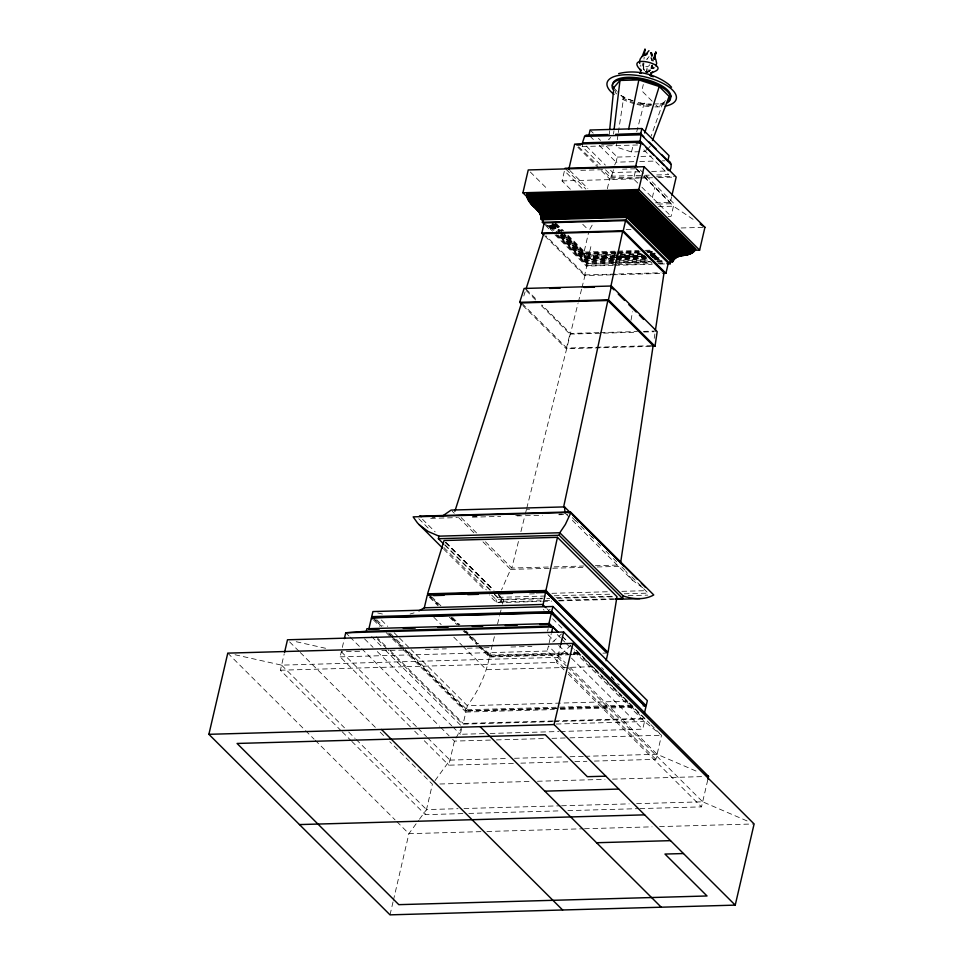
<?xml version="1.0" encoding="UTF-8"?>
<svg xmlns="http://www.w3.org/2000/svg" width="963" height="963" viewBox="0 0 963 963"><rect width="100%" height="100%" fill="white"/><g stroke="black" fill="none" stroke-linecap="round" stroke-linejoin="round"><path stroke-width="0.72" stroke-dasharray="4.82 3.61" d="M640.214 66.339L640.263 65.039M643.681 65.484L643.765 68.915L644.981 71.358M643.729 65.773C641.96 70.179 647.341 75.102 650.29 70.07M651.927 59.79L652.071 58.009M609.615 130.727L608.772 139.599L610.674 137.396M651.072 68.048L651.337 66.062M613.527 134.086L613.888 131.112M644.223 57.094L643.958 59.116M617.066 141.2L616.2 147.002L631.463 151.961L645.619 151.564L647.124 147.339M617.283 139.755L618.15 133.941M618.366 132.497L623.843 96.396M654.226 338.338L654.876 333.968M651.65 68.445L652.228 65.087L651.108 68.734M567.965 235.153L584.902 252.041C582.603 257.073 588.766 259.24 586.335 264.271L651.807 262.418M631.006 320.234L632.547 311.711M651.855 68.445L652.168 66.868M644.078 63.69C641.864 67.073 644.825 74.825 649.206 71.19M652.023 68.217L652.396 66.603M341.143 730.748L280.414 670.212L284.217 653.865M410.455 726.957L340.132 656.862L341.311 651.782L360.824 651.241M342.334 647.401L344.032 640.082M390.027 914.85L393.06 901.801M393.398 900.357L408.914 833.681L418.58 820.428M570.409 189.254L562.079 180.936L564.438 170.788L583.193 189.494M553.761 230.53L555.458 223.211M555.567 223.308L553.857 230.626L547.851 224.644M462.842 813.591L425.321 814.65L432.399 784.207L389.786 741.727M600.274 164.553L582.206 146.545L583.109 142.656M513.351 763.37L448.806 765.188L454.416 741.089L462.047 726.68M484.208 733.625L460.278 734.288L461.458 729.22M553.219 720.938L463.227 723.466L465.875 712.054L403.208 649.58M632.667 706.096L466.176 710.79L467.356 705.71C478.202 691.458 486.002 674.618 489.385 657.019L477.804 645.475M632.595 706.361L466.754 711.031L467.055 709.767L407.505 650.41M545.359 596.025L497.702 597.361L498.292 594.821L501.266 594.737M549.512 600.551L501.783 601.887L502.373 599.359L498.148 595.146M571.685 654.033L489.962 656.333L490.263 655.069L482.92 647.75M640.19 251.8L583.734 253.401L588.718 231.999M613.287 265.367L586.335 266.125L591.354 244.566M611.192 274.84L584.565 275.587L586.924 265.439L553.593 232.227M607.328 188.796L609.615 178.925L600.093 169.428M649.279 175.158L611.962 176.205L613.455 169.813M633.847 161.664L616.091 162.169L617.271 157.089L605.775 145.642M652.095 101.163L641.827 90.823L643.308 84.479M646.029 72.767L647.726 65.448M644.187 103.005L638.24 125.948M637.747 183.078L633.582 178.925L635.941 168.778L622.531 169.151M663.062 102.475L651.169 136.084M547.586 631.186L548.176 628.646M652.336 197.62L654.696 187.472M564.294 668.021L547.249 651.024L548.429 645.956L565.474 662.941M549.115 643.031L551.149 634.244M564.029 669.875L556.566 662.436L560.707 644.68M655.502 202.832L670.296 202.423L671.608 196.777M668.117 216.41L671.103 216.326L674.052 203.638L636.531 166.238M560.478 731.471L642.742 729.16L645.102 719.012L573.828 647.967M594.4 761.083L655.935 759.35L661.533 735.25L644.512 721.54L571.107 648.388M639.95 808.607L701.485 806.874L707.913 779.26M652.047 68.517L652.42 66.965M652.192 64.99L651.06 68.469M652.324 68.337L652.721 66.736M567.58 653.552L489.673 655.743L494.657 635.676M497.498 624.217L499.628 615.622M499.99 614.189L501.049 609.88M502.469 604.15L503.541 599.853L498.232 594.556M650.567 346.367L566.256 348.738L569.915 334.113L540.099 304.392M548.212 567.026L511.798 568.05L518.72 540.375M520.911 531.636L524.919 515.602M525.28 514.146L526.376 509.776M526.737 508.32L578.005 303.453M578.366 302.033L581.58 289.189M581.929 287.756L585.143 274.912L545.865 235.754M653.034 61.427L653.456 59.802M612.865 172.317L610.614 177.637L602.068 169.404M652.625 68.337L653.046 66.736M631.463 151.961L633.341 144.739M636.736 131.726L637.867 127.393M643.2 62.691L642.08 66.122M523.788 296.002L525.112 291.849M482.993 541.868L510.619 569.41L501.53 589.958M652.541 60.789L653.058 59.321M653.01 68.806L653.528 67.362M614.659 164.998L615.923 162.386M651.217 68.614L651.927 66.941M589.765 229.326L592.63 224.355M649.038 56.6L646.715 59.562M435.035 780.596L449.986 760.108L508.524 758.471M419.459 819.224L426.501 809.582L458.015 808.691M665.481 100.585L662.773 103.739L652.601 104.028M647.521 149.349L650.374 146.039M502.373 599.359C498.401 606.449 492.562 599.251 489.517 594.845M650.157 69.938L647.822 71.768M649.146 71.262L650.206 70.167L646.474 70.034L643.091 68.602M649.869 64.702C648.255 67.723 643.573 67.446 643.248 63.642M647.04 59.068L647.521 58.574M552.774 641.972L561.477 633.991M235.044 654.756L281.593 665.144L557.746 657.368L570.806 645.403M653.42 68.686L654.864 67.506M548.79 610.301L550.078 609.338M410.094 613.997L414.078 612.889M651.157 104.064L643.898 104.269L634.4 101.187M582.206 146.545L638.914 144.956M617.271 157.089L635.026 156.596M640.937 156.427L651.301 156.138M639.757 161.495L656.032 161.038M661.954 160.881L664.915 160.797M580.821 170.331L601.682 169.741M639.697 171.763L612.817 172.521L609.627 169.344M651.638 171.438L666.577 171.017M656.742 174.953L668.671 174.616L642.104 148.133M609.615 178.925L639.215 178.095M640.684 178.047L652.529 177.722M658.439 177.553L674.714 177.096M562.079 180.936L633.582 178.925M657.669 204.096L674.052 203.638M658.56 206.6L673.462 206.178L695.25 220.804M626.191 229.519L632.137 229.35M681.166 227.978L703.447 227.34M584.902 252.041L616.392 251.15M617.897 251.102L638.89 250.512M644.885 250.344L650.88 250.175M616.151 252.017L584.77 252.908L566.834 235.02M617.644 251.981L638.577 251.391M646.041 251.174L653.516 250.97M647.618 251.596L653.564 251.427M615.911 252.836L584.661 253.714L565.75 234.876M617.403 252.8L639.721 252.174M647.16 251.957L654.599 251.752M616.091 253.594L584.601 254.473L562.26 232.203M617.596 253.546L641.587 252.872M647.581 252.703L655.081 252.487M618.824 254.208L584.565 255.171L564.487 235.165M620.316 254.16L641.165 253.582M650.097 253.329L656.056 253.161M614.526 254.954L584.565 255.797L563.608 234.912M620.521 254.786L642.983 254.16M650.482 253.943L656.465 253.775M642.49 254.738L584.613 256.363L562.404 234.226M649.905 254.521L655.839 254.352M584.697 256.856L614.478 256.014M615.971 255.977L644.259 255.171M650.218 255.002L656.176 254.846M584.806 257.265L614.671 256.423M616.164 256.387L644.524 255.592M650.494 255.424L657.958 255.207M584.962 257.603L614.863 256.772M616.356 256.724L643.272 255.965M650.747 255.761L656.73 255.592M585.155 257.867L643.501 256.23M650.976 256.014L656.971 255.845M585.372 258.048L643.705 256.411M651.193 256.194L657.175 256.026M585.624 258.156L645.583 256.531M651.373 256.302L657.512 256.194M586.13 258.361L614.454 257.566M615.947 257.518L645.776 256.688M651.734 256.519L657.705 256.351M614.671 257.795L586.335 258.602L560.105 232.456M616.164 257.759L644.5 256.965M651.951 256.748L657.922 256.579M614.863 258.12L586.491 258.927L562.199 234.707M616.356 258.084L644.741 257.277M652.204 257.073L658.174 256.904M646.51 257.639L586.611 259.336L559.491 232.215M652.505 257.47L658.487 257.302M646.835 258.12L586.696 259.817L559.347 232.552M654.359 257.915L660.377 257.747M614.984 259.589L586.732 260.383L561.2 234.936M616.476 259.553L646.209 258.71M653.648 258.505L659.595 258.337M613.696 260.275L586.732 261.033L558.287 232.673M615.188 260.227L648.135 259.3M654.118 259.131L661.605 258.927M613.431 260.997L586.696 261.743L557.445 232.589M619.365 260.829L647.581 260.034M655.009 259.817L662.436 259.613M613.624 261.767L586.623 262.526L559.009 235.008M615.128 261.719L648.135 260.792M657.139 260.54L663.146 260.371M613.371 262.61L586.503 263.368L557.974 234.936M614.863 262.574L650.699 261.563M656.67 261.394L662.64 261.226M649.796 261.816L586.924 263.585L557.986 234.743M657.284 261.611L664.771 261.394M657.765 262.261L665.204 262.044M586.924 265.439L616.513 264.608M617.993 264.572L652.011 263.609M657.934 263.441L666.805 263.2M614.779 265.319L652.204 264.271M659.691 264.055L665.674 263.886M585.143 274.912L661.075 272.77M612.673 274.804L661.485 273.42M598.769 332.632L570.505 333.439L541.892 304.922M600.262 332.596L637.458 331.549M643.404 331.38L653.829 331.091M569.915 334.113L636.483 332.235M643.874 332.03L654.238 331.741M651.638 345.681L566.846 348.064L521.561 302.936M526.689 509.283L529.626 509.21M432.074 517.673L435.059 517.588M472.424 516.541L476.902 516.421M515.747 515.325L520.237 515.193M559.082 514.098L562.079 514.013M430.69 518.359L457.497 517.6M472.388 517.191L500.688 516.385M517.071 515.927L542.386 515.217M558.769 514.76L567.701 514.507M554.146 566.858L583.638 566.027M595.363 565.702L620.292 564.992M510.619 569.41L585.239 567.315M597.18 566.978L621.063 566.304M529.566 593.942L535.524 593.774M551.907 593.316L608.496 591.715M621.893 591.342L645.728 590.668M554.291 595.772L610.879 594.171M624.289 593.798L648.111 593.124L630.223 575.296M491.696 595.17L495.945 599.395L542.651 598.216M556.06 597.71L614.25 596.205M628.201 595.676L647.738 595.122M503.541 599.853L545.323 598.673M546.815 598.637L549.801 598.553M557.264 598.336L616.958 596.663M558.468 600.298L613.648 598.745M497.943 602.633L541.278 601.406M542.771 601.369L551.739 601.117M559.202 600.9L614.49 599.347M381.829 650.651L404.34 650.013M425.357 649.423L446.363 648.833M467.38 648.231L489.89 647.605M510.908 647.016L531.913 646.414M340.132 656.862L547.249 651.024M490.263 655.069L567.52 652.89M573.466 652.721L579.413 652.553M573.575 653.383L579.57 653.215M573.166 653.997L580.605 653.781M602.886 653.155L605.859 653.07M489.385 657.019L568.784 654.78M570.289 654.732L580.773 654.443M280.414 670.212L556.566 662.436M592.799 666.709L486.435 669.694L463.275 646.618M627.852 701.196L467.356 705.71L411.105 649.652M467.055 709.767L631.403 705.133M465.875 712.054L554.375 709.562M560.382 709.394L633.883 707.324M554.724 720.89L643.224 718.398L574.237 649.64M552.377 721.624L462.637 724.152L388.173 649.929M553.869 721.576L645.102 719.012M556.265 724.032L644.512 721.54M490.191 733.457L558.985 731.519M490.432 740.078L454.416 741.089L450.154 736.839M496.439 739.909L545.973 738.513M551.968 738.344L568.483 737.875M569.988 737.839L661.533 735.25M514.531 758.29L564.053 756.906M570.06 756.737L583.566 756.352M585.071 756.304L657.115 754.282L699.09 772.35M520.851 763.153L568.88 761.805M574.887 761.637L586.888 761.3M439.91 784.002L531.456 781.426M537.462 781.258L605.005 779.356M612.504 779.139L704.061 776.563M464.022 808.523L560.081 805.814M561.573 805.778L629.116 803.876M636.627 803.66L702.665 801.806L748.696 821.632M468.849 813.422L560.394 810.846M567.905 810.641L638.445 808.655M480.958 831.647L408.914 833.681L396.13 820.933M486.953 831.478L583.012 828.782M584.517 828.734L652.059 826.832M659.559 826.615L754.113 823.955M654.876 106.917L660.257 106.785A35.511 14.325 13.1 0 0 662.749 106.532M610.614 177.637L641.779 177.072M643.272 177.048L650.687 176.915M656.622 176.807L674.437 176.482M645.704 72.02L647.124 72.321M296.219 641.731L328.214 648.869M377.725 612.962L382.576 614.057M633.04 100.754L623.555 97.672L617.608 91.75M642.646 587.755L632.342 580.147L570.746 518.768M617.608 683.513L619.402 685.054M578.582 146.737L597.794 165.287M613.648 87.802L616.621 90.763M636.423 168.657L642.766 174.989M643.826 176.036L670.296 202.423M635.941 168.778L640.106 172.931M644.283 177.084L673.462 206.178M590.102 130.017L593.232 133.135M598.456 138.347L600.551 140.429M641.912 187.231L671.103 216.326M589.958 136.132L595.182 141.332M599.371 145.497L616.091 162.169M586.226 146.027L605.378 165.106M605.583 169.849L611.962 176.205M577.86 147.279L599.034 168.381M569.843 170.523L587.839 188.471M566.063 169.295L585.865 189.025M530.336 172.04L548.164 189.807M582.759 224.295L587.996 229.519M556.325 223.548L563.74 230.939M555.218 223.452L562.609 230.819M555.254 224.403L561.549 230.687M554.375 224.138L561.718 231.445M562.765 232.492L583.734 253.401M553.749 223.729L561.188 231.144M552.87 223.585L560.261 230.951M552.088 223.416L559.419 230.735M552.882 224.728L561.345 233.166M552.04 224.379L559.058 231.409M552.124 224.692L561.14 233.66M552.052 224.812L558.42 231.156M551.98 225.222L558.287 231.505M551.63 225.39L556.951 230.699M550.92 225.33L557.24 231.626M550.126 225.294L556.397 231.541M549.452 225.474L554.76 230.771M548.465 225.45L553.737 230.723M547.369 225.426L552.642 230.675M556.855 234.876L586.335 264.271M544.227 222.886L552.557 231.192M545.491 225.414L550.728 230.626M554.917 234.803L586.335 266.125M544.986 236.152L584.565 275.587M526.003 289.081L536.596 299.637M526.255 290.585L535.837 300.143M522.861 305.488L566.256 348.738M576.006 520.863L578.113 522.969M591.824 536.632L593.87 538.666M572.347 517.613L576.56 521.802M580.761 526.003L584.974 530.192M589.187 534.393L592.341 537.535M597.602 542.783L600.756 545.925M606.016 551.173L609.182 554.315M613.383 558.516L617.596 562.705M621.809 566.906L624.963 570.048M565.437 513.472L569.687 517.709M461.193 517.613L477.01 533.382M485.436 541.784L511.798 568.05M452.165 511.148L454.295 513.267M458.544 517.504L474.494 533.394M546.888 608.664L548.994 610.759M552.569 618.715L564.282 630.392M601.562 667.552L603.681 669.67M611.144 677.097L613.275 679.228M562.44 636.483L567.773 641.803M576.295 650.29L584.818 658.788M585.889 659.848L594.412 668.346M595.471 669.405L602.934 676.845M604.006 677.904L612.528 686.402M613.587 687.462L622.11 695.96M623.181 697.019L640.226 714.016M641.298 715.076L649.82 723.574M650.88 724.633L659.402 733.132M562.127 636.302L567.448 641.599M570 645.415L573.178 648.593M557.276 634.593L560.466 637.783M561.537 638.842L564.727 642.02M565.787 643.079L570.048 647.317M548.055 634.786L554.447 641.153M558.696 645.391L570.397 657.055M571.468 658.114L642.742 729.16M446.146 542.651L493.971 590.319M422.528 519.31L435.156 531.889M445.676 542.386L493.032 589.585M445.315 542.482L492.863 589.874M569.735 667.19L657.115 754.282M418.773 518.696L429.305 529.181M445.087 544.914L490.336 590.018M494.549 594.219L497.702 597.361M557.746 657.368L566.28 665.866M567.339 666.926L702.665 801.806M444.725 545.022L490.155 590.307M494.38 594.52L501.783 601.887M443.931 547.55L486.387 589.874M568.555 672.27L655.935 759.35M443.75 549.235L484.196 589.537M568.29 674.124L701.485 806.874M431.544 596.542L440.982 605.956M452.514 617.452L459.857 624.758M466.152 631.03L468.247 633.124M472.436 637.301L478.731 643.573M428.222 594.496L438.815 605.053M451.527 617.728L458.954 625.119M464.25 630.404L467.428 633.57M468.487 634.629L478.021 644.127M479.08 645.186L489.673 655.743M430.208 596.771L438.598 605.125M451.178 617.668L458.52 624.987M464.804 631.259L468.993 635.436M470.052 636.483L477.383 643.802M481.584 647.979L489.962 656.333M429.378 597.216L437.804 605.607M449.384 617.151L456.751 624.493M463.071 630.789L465.177 632.884M469.378 637.085L476.745 644.428M433.795 617.235L441.162 624.59M453.802 637.169L462.216 645.571M381.396 620.028L387.764 626.383M394.132 632.727L398.369 636.952M399.44 638.012L410.045 648.593M376.665 619.678L383.045 626.034M390.497 633.461L403.256 646.173M375.317 619.883L381.697 626.251M389.136 633.666L393.386 637.903M394.457 638.963L404.027 648.508M405.086 649.568L466.754 711.031M372.693 617.608L381.192 626.082M388.631 633.498L390.749 635.616M391.821 636.663L401.378 646.197M405.628 650.434L466.176 710.79M373.463 619.943L379.831 626.287M386.211 632.643L391.52 637.939M392.579 638.999L402.149 648.52M376.196 636.736L385.754 646.245M390.003 650.482L463.227 723.466M377.532 639.324L387.102 648.857M371.622 636.555L381.192 646.101M385.453 650.338L460.988 725.62M364.532 638.866L373.042 647.341M377.303 651.59L451.767 725.813M452.827 726.872L460.278 734.288M345.729 632.763L348.931 635.953M349.99 637.012L360.656 647.63M361.715 648.689L439.501 726.222M440.56 727.282L449.083 735.78M341.311 651.782L416.955 727.185M418.026 728.257L426.549 736.743M427.608 737.814L449.986 760.108M414.716 731.206L420.037 736.514M424.298 740.764L448.806 765.188M289.622 641.9L299.216 651.457M300.275 652.517L375.931 727.92M380.192 732.169L385.525 737.489M281.593 665.144L344.453 727.799M348.714 732.049L355.106 738.428M356.178 739.488L426.501 809.582M342.214 731.82L350.737 740.306M351.796 741.378L425.321 814.65M227.774 653.131L304.489 729.605M305.56 730.664L314.082 739.163M315.142 740.222L395.059 819.874M656.044 105.16L657.729 106.845M632.342 580.147L625.673 570.975M614.334 680.287L609.675 674.618M496.968 602.272L495.945 599.395M543.493 609.242L544.047 610.229M651.746 60.2L650.988 57.527M651.108 58.129L651.855 60.308L650.952 57.551M649.098 106.568A35.511 14.325 13.1 0 1 637.049 104.449L637.783 102.295A29.889 12.062 13.1 0 0 651.602 104.341M634.665 103.811A35.511 14.325 13.1 0 1 620.449 98.322M664.53 104.088A29.889 12.062 13.1 0 1 657.019 105.533M651.313 105.605A29.889 12.062 13.1 0 1 619.775 96.228M616.681 93.917A29.889 12.062 13.1 0 1 615.032 92.34M664.819 102.824A29.889 12.062 13.1 0 1 657.32 104.257M632.811 100.862A29.889 12.062 13.1 0 1 620.064 94.952M616.103 91.87A29.889 12.062 13.1 0 1 614.635 90.293"/><path stroke-width="1.44" d="M543.156 221.225L541.05 219.131C541.555 208.08 526.4 205.059 526.689 194.008L637.638 190.879L695.864 248.911C691.362 258.529 676.929 252.089 672.643 261.84L669.658 261.924M644.307 55.288L645.017 49.257M443.209 515.554L451.105 510.089L564.535 506.899L565.028 512.918M609.748 129.247L613.949 86.526M612.456 85.683A29.889 12.062 13.1 0 1 640.479 78.268A29.889 12.062 13.1 0 1 670.886 95.963L669.538 99.947A29.889 12.062 13.1 0 1 667.576 101.548M614.069 129.62L619.991 80.447L638.866 79.917L659.21 86.514L669.116 96.384L652.457 140.526M620.509 563.511L653.131 345.633L607.846 300.504L521.561 302.936L454.861 511.305M655.309 331.043L664.049 272.685L622.652 231.421L543.746 233.648L526.003 289.081M652.047 346.331L655.009 346.247L657.187 331.657L611.397 286.011L524.125 288.467L519.683 302.322L521.802 304.44M654.539 59.116L655.803 52.279L653.841 58.466M644.777 50.594L644.885 49.956M654.359 59.104L655.791 52.279L654.106 58.466M628.586 129.331L638.866 79.917M563.668 506.791L607.846 300.504M622.652 231.421L610.807 286.685L613.985 289.863M655.009 346.247L608.435 299.83L611.397 286.011M557.445 537.33L616.958 596.663L608.038 652.42L545.925 590.512L557.445 537.33L444.027 540.532L427.572 593.846L428.222 594.496L546.575 591.162M654.371 58.574L655.803 52.207L654.334 58.43M208.887 734.312L227.774 653.131L572.973 643.416L754.113 823.955L735.226 905.124L390.027 914.85L208.887 734.312L554.086 724.585L735.226 905.124M284.542 652.457L287.492 639.781L563.656 632.005L708.563 776.431L707.913 779.26M344.369 638.613L345.729 632.763L366.301 631.259L548.766 626.119L552.858 626.925L558.179 632.246M366.301 631.259L366.891 628.719L549.355 623.579L557.866 632.065M644.548 712.692L645.872 706.986L551.426 612.841L371.429 617.909L368.769 629.333L379.278 629.032M552.69 612.54L372.693 617.608L371.73 616.645L372.91 611.565L552.906 606.497L647.353 700.643L646.173 705.71L643.176 705.795M374.246 618.824L374.547 617.56M443.666 543.963L438.382 538.702L438.972 536.162L559.792 532.756L623.193 595.953C632.98 599.239 644.464 600.202 653.757 594.953L570.951 512.424L413.139 516.866L417.448 522.921L442.691 548.176M418.941 610.903L424.322 607.797L427.283 595.11L545.636 591.788L607.737 653.684L606.1 660.726M429.161 595.724L429.45 594.46M528.169 198.005L522.921 192.781L528.242 169.957L644.127 166.695L704.94 227.304L699.62 250.127L693.685 250.296M544.444 224.367L542.35 222.272L542.939 219.745L626.769 217.385L670.766 261.226L670.176 263.766L667.178 263.85M543.951 235.104L541.868 233.034L544.227 222.886L625.589 220.599L668.286 263.152L665.927 273.299L662.965 273.384M568.784 169.476L574.682 144.113L641.262 142.235L676.195 177.048L671.933 195.369M608.147 134.543L586.178 135.085L584.565 136.397L582.085 143.944M588.923 135.085L590.102 130.017L641.876 128.548L669.044 155.633L667.865 160.713C673.883 161.543 670.477 176.65 666.372 167.743M641.876 128.548L640.696 133.628L643.838 136.746M635.363 167.598L641.262 142.235M665.927 273.299L623.23 230.747L625.589 220.599M670.176 263.766L626.179 219.913L626.769 217.385M699.62 250.127L638.818 189.518L644.127 166.695M545.636 591.788L542.807 606.353M623.193 595.953L622.604 598.492L559.202 535.296L559.792 532.756L565.401 524.402L570.951 512.424M551.426 612.841L548.766 624.253L539.774 624.518M646.173 705.71L551.727 611.577L552.906 606.497M548.766 626.119L549.355 623.579M551.498 632.787L552.858 626.925L345.729 632.763M560.707 644.68L563.656 632.005M554.086 724.585L572.973 643.416M672.643 261.84L627.358 216.699L637.638 190.879M644.957 49.221L642.249 56.311M644.704 133.002L659.21 86.514M669.538 99.947L670.886 95.963M640.275 72.887L640.768 71.069L640.01 69.228L641.069 70.143M655.851 65.966L656.67 63.341L655.671 58.924M648.966 50.666L645.114 55.264M613.648 87.802L619.991 80.447M640.624 142.957L636.23 142.993M568.868 512.761L569.783 511.919L637.121 579.052M641.382 72.947L639.601 73.284L640.347 72.899M647.389 53.892L645.535 54.735L646.305 54.494C642.201 55.168 638.638 59.176 639.673 63.45M618.619 73.621C635.568 69.288 654.635 73.754 668.527 84.238M651.903 72.454L652.601 72.177L651.193 73.537L651.012 75.969M580.617 144.667L576.452 144.679L580.93 144.558M615.55 134.339L641.165 133.4L639.805 143.006M584.565 136.397L641.274 134.808L671.042 164.468M583.036 142.849L639.781 141.248L642.971 144.426M601.851 143.969L613.816 143.631M565.028 168.248L636.531 166.238M522.921 192.781L638.818 189.518M526.737 195.056L637.337 191.95L695.37 249.79M526.881 196.127L636.988 193.033L694.768 250.621M527.146 197.21L636.627 194.129L694.082 251.391M528.555 200.485L635.399 197.475L691.458 253.353M531.757 204.662L633.51 201.797L686.896 255.002L680.901 255.171M532.78 205.637L633.004 202.808L685.596 255.231L681.106 255.351M533.875 206.564L632.498 203.795L684.248 255.376L681.262 255.46M535.007 207.49L631.993 204.758L682.875 255.484M537.029 209.453L630.982 206.816L680.287 255.953L677.302 256.038M537.896 210.488L630.5 207.888L679.084 256.314M538.678 211.559L630.031 208.983L677.964 256.76L674.967 256.844M539.352 212.63L629.573 210.09L676.917 257.277M540.375 214.821L628.731 212.342L675.087 258.541M540.725 215.917L628.333 213.449L674.317 259.276M540.953 217.012L627.984 214.556L673.643 260.07M541.05 219.131L627.358 216.699M542.35 222.272L626.179 219.913M541.868 233.034L623.23 230.747M687.438 253.955L690.423 253.871L634.942 198.583L529.217 201.556L534.453 206.768M680.66 254.918L688.136 254.701L633.991 200.749L530.83 203.65L541.182 214.051M677.085 255.797L681.551 255.677L631.487 205.769L536.054 208.453L540.171 212.594M549.801 288.406L560.225 288.118M584.023 287.443L594.448 287.155M519.683 302.322L608.435 299.83M569.783 511.919L419.374 516.156L421.517 516.637M438.382 538.702L559.202 535.296M427.572 593.846L545.925 590.512M433.615 595.603L444.015 595.303M467.789 594.64L478.19 594.34M501.964 593.677L512.364 593.377M536.138 592.714L545.046 592.462L545.347 591.198L606.148 651.807M615.14 598.697L622.604 598.492M615.983 599.311L639.889 598.637M424.322 607.797L542.687 604.463L545.84 607.617M371.73 616.645L551.727 611.577M403.268 628.358L415.27 628.02M437.768 627.382L448.276 627.094M472.267 626.407L482.776 626.119M505.274 625.481L517.275 625.143M605.835 776.166L587.346 776.696L545.299 734.781L237.079 743.46L398.814 904.654L707.023 895.975L664.976 854.061L683.477 853.543M544.805 791.153L618.776 789.07M299.457 824.581L644.656 814.854M596.566 842.733L670.537 840.651M650.519 72.851C677.398 66.351 621.809 52.062 641.045 70.48M438.972 536.162L428.246 531.528L419.278 524.835M705.855 775.275L708.563 776.431M653.203 76.823L649.327 74.633L650.964 75.74M700.089 224.054L704.94 227.304M649.062 141.958L656.369 149.253M661.593 154.465L667.865 160.713M646.161 147.604L653.612 155.031M656.802 158.209L664.241 165.624M693.288 252.113L636.242 195.248L527.507 198.306L529.626 200.412M692.421 252.763L635.833 196.356L527.977 199.401L530.071 201.484M689.315 254.328L634.473 199.666L529.975 202.615L540.207 212.883M675.954 257.879L629.14 211.21L539.918 213.726L542.049 215.844M673.089 260.925L627.647 215.64L541.062 218.083L543.18 220.19M538.064 209.97L540.183 212.077M618.222 294.076L624.59 300.42M628.827 304.645L636.242 312.036M639.42 315.202L643.657 319.427M641.334 583.241L645.547 587.442M564.535 506.899L570.903 513.255M573.033 515.374L624.048 566.22M550.848 612.6L643.356 704.796M549.837 625.312L551.955 627.431M371.429 617.909L372.404 618.884M480.116 726.668L661.256 907.218M381.492 729.448L562.621 909.987M669.056 84.708L671.56 87.236M652.553 55.264L651.373 52.7M651.891 56.36L650.675 52.772M614.057 94.374A35.511 14.325 13.1 0 1 619.811 75.222A35.511 14.325 13.1 0 1 668.021 86.357A35.511 14.325 13.1 0 1 665.072 106.171M612.817 89.21A29.889 12.062 13.1 0 1 645.27 80.627A29.889 12.062 13.1 0 1 667.275 102.812"/></g></svg>
